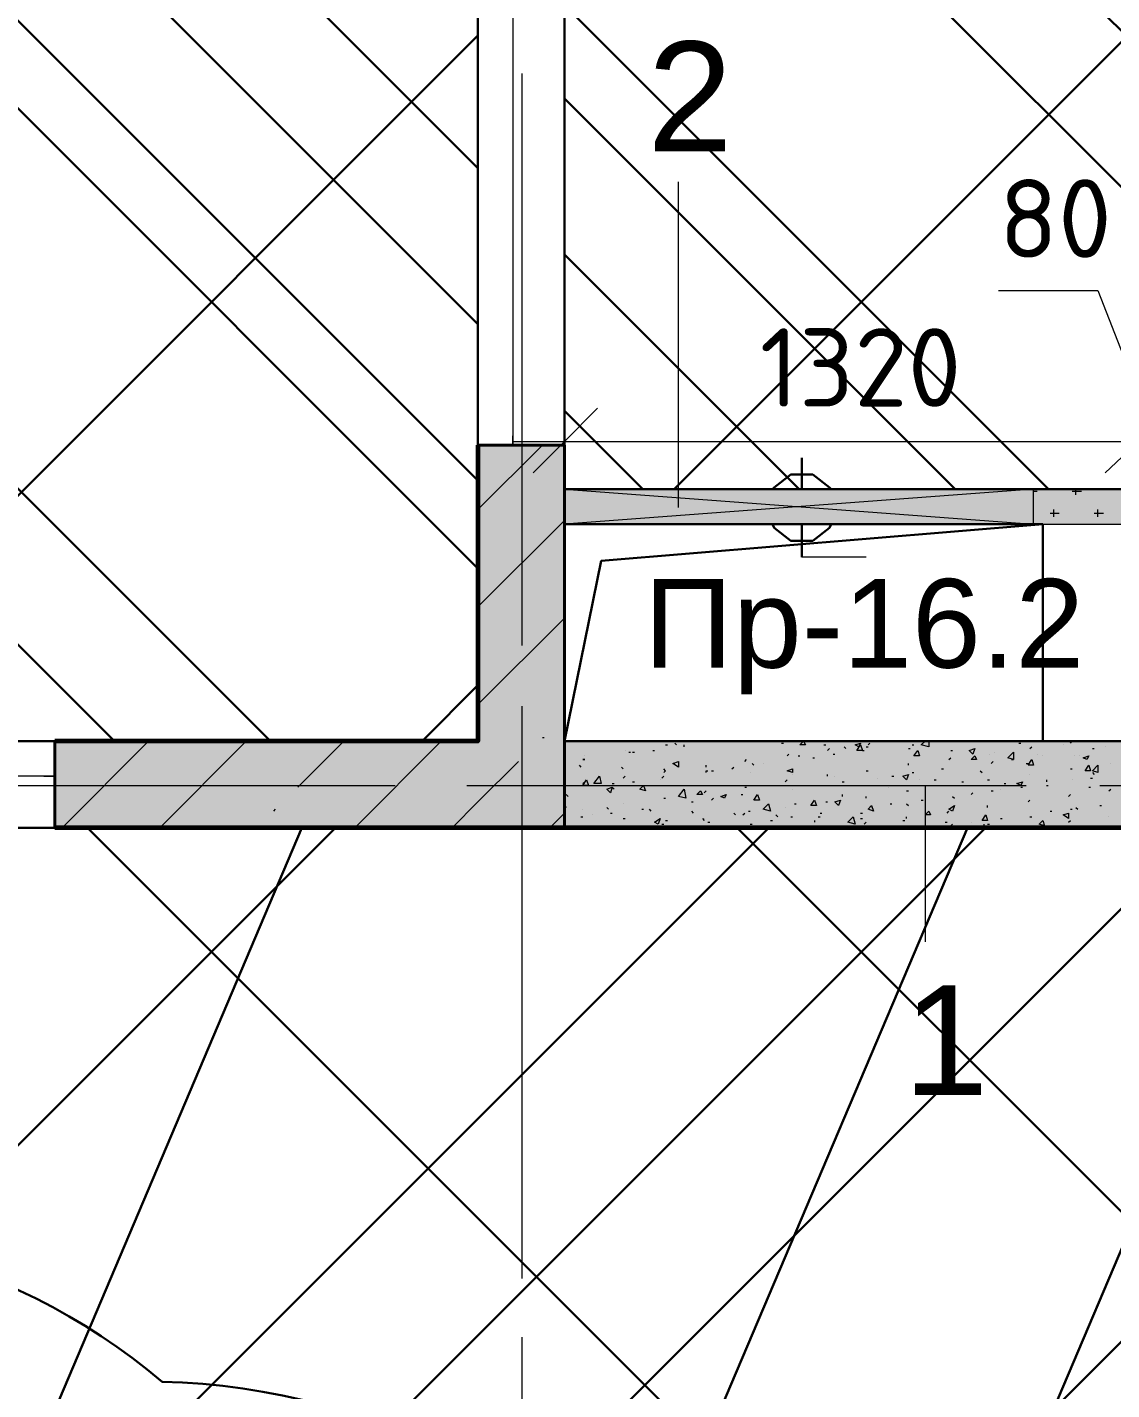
# Model space of a CAD drawing. Header units: millimetres. Extents: x -84737 to 172119, y -43083 to 59399.
# Drawn here: x 96766 to 99261, y 42354 to 45489 of the extents above; entities that cross this region are included whole.
import ezdxf

# ---------------------------------------------------------------- set-up
doc = ezdxf.new("R2010")
doc.units = ezdxf.units.MM
for name, color, linetype, lineweight in [('11) Плинтус ПЛ-2', 70, 'Continuous', 30), ('12) Наливной пол', 150, 'Continuous', 30), ('15) Штукатурка стен СТ-1.1', 161, 'Continuous', 60), ('16) Краска СТ-1.1 стена', 5, 'Continuous', 60), ('17) Краска СТ-3.1 стена', 6, 'Continuous', 60), ('18) Краска ПТ-1 потолок', 31, 'Continuous', 30), ('19) Краска ПТ-5 потолок', 161, 'Continuous', 30), ('20) Шпакл. баз. фин Стена', 40, 'Continuous', 60), ('22) Шпакл. баз. фин. Потолок', 102, 'Continuous', 30), ('3) Плинутс ПЛ-1', 6, 'Continuous', 30), ('5) Затарка материала', 160, 'Continuous', 30), ('6) Уборка мусора', 20, 'Continuous', 30), ('8) Линолеум Л-1.1', 130, 'Continuous', 30)]:
    doc.layers.add(name, color=color, linetype=linetype, lineweight=lineweight)
doc.layers.add('PDF _Геометрия', color=7, linetype='Continuous')
doc.layers.add('PDF _Текст', color=7, linetype='Continuous')
doc.layers.add('PDF _Сплошная заливка', color=7, linetype='Continuous', true_color=0xffffff)
doc.styles.add('PDF GOSTCommon', font='arial.ttf')
doc.styles.add('PDF ISOCPEUR', font='isocpeur.ttf')

msp = doc.modelspace()

# ---------------------------------------------------------------- hatches: boundary and pattern name
at = {"layer": '12) Наливной пол'}
h = msp.add_hatch(dxfattribs=at)
h.set_pattern_fill('ANSI31', color=256, scale=222)
h.paths.add_polyline_path([(114514.8, 42635.7), (112106.2, 42635.7), (112106.2, 33344.1), (114514.8, 33344.1)])
h.paths.add_polyline_path([(124026.4, 38444.9), (124026.4, 33348.3), (114586.7, 33348.3), (114586.7, 39884.2), (116707.5, 39884.2), (116707.5, 38444.9)])
h.paths.add_polyline_path([(129605.6, 33344.1), (124106.9, 33344.1), (124106.9, 43647.4), (129605.6, 43647.4)])
h.paths.add_polyline_path([(109494.4, 42635.7), (111903, 42635.7), (111903, 33344.1), (109494.4, 33344.1)])
h.paths.add_polyline_path([(99982.7, 38444.9), (99982.7, 33348.3), (109422.4, 33348.3), (109422.4, 39884.2), (107301.6, 39884.2), (107301.6, 38444.9)])
h.paths.add_polyline_path([(94403.5, 33344.1), (99902.3, 33344.1), (99902.3, 43647.4), (94403.5, 43647.4)])
at = {"layer": '18) Краска ПТ-1 потолок'}
h = msp.add_hatch(dxfattribs=at)
h.set_pattern_fill('ANSI32', color=256, scale=222, angle=22)
h.paths.add_polyline_path([(114514.8, 42635.7), (112106.2, 42635.7), (112106.2, 33344.1), (114514.8, 33344.1)])
h.paths.add_polyline_path([(124026.4, 38444.9), (124026.4, 33348.3), (114586.7, 33348.3), (114586.7, 39884.2), (116707.5, 39884.2), (116707.5, 38444.9)])
h.paths.add_polyline_path([(129605.6, 33344.1), (124106.9, 33344.1), (124106.9, 43647.4), (129605.6, 43647.4)])
h.paths.add_polyline_path([(109494.4, 42635.7), (111903, 42635.7), (111903, 33344.1), (109494.4, 33344.1)])
h.paths.add_polyline_path([(99982.7, 38444.9), (99982.7, 33348.3), (109422.4, 33348.3), (109422.4, 39884.2), (107301.6, 39884.2), (107301.6, 38444.9)])
h.paths.add_polyline_path([(94403.5, 33344.1), (99902.3, 33344.1), (99902.3, 43647.4), (94403.5, 43647.4)])
h = msp.add_hatch(dxfattribs=at)
h.set_pattern_fill('ANSI32', color=256, scale=222, angle=22)
h.paths.add_polyline_path([(114514.8, 42635.7), (112106.2, 42635.7), (112106.2, 33344.1), (114514.8, 33344.1)])
h.paths.add_polyline_path([(124026.4, 38444.9), (124026.4, 33348.3), (114586.7, 33348.3), (114586.7, 39884.2), (116707.5, 39884.2), (116707.5, 38444.9)])
h.paths.add_polyline_path([(129605.6, 33344.1), (124106.9, 33344.1), (124106.9, 43647.4), (129605.6, 43647.4)])
h.paths.add_polyline_path([(109494.4, 42635.7), (111903, 42635.7), (111903, 33344.1), (109494.4, 33344.1)])
h.paths.add_polyline_path([(99982.7, 38444.9), (99982.7, 33348.3), (109422.4, 33348.3), (109422.4, 39884.2), (107301.6, 39884.2), (107301.6, 38444.9)])
h.paths.add_polyline_path([(94403.5, 33344.1), (99902.3, 33344.1), (99902.3, 43647.4), (94403.5, 43647.4)])
at = {"layer": '19) Краска ПТ-5 потолок'}
h = msp.add_hatch(dxfattribs=at)
h.set_pattern_fill('ANSI34', color=256, scale=80, angle=90)
h.paths.add_polyline_path([(97802.7, 53844.8), (94403.5, 53844.8), (94403.5, 43846.3), (97802.7, 43846.3)])
h = msp.add_hatch(dxfattribs=at)
h.set_pattern_fill('ANSI34', color=256, scale=80, angle=90)
h.paths.add_polyline_path([(109621.7, 46343.9), (98001.6, 46343.9), (98001.6, 44426.3), (100380.7, 44426.3), (100380.7, 43846.3), (109621.7, 43846.3)])
h.paths.add_polyline_path([(114379.8, 46343.9), (112098.1, 46343.9), (109621.7, 46343.9), (109621.7, 42847.3), (114379.8, 42847.3)])
h.paths.add_polyline_path([(122308.6, 46343.9), (114379.8, 46343.9), (114379.8, 43846.3), (122308.6, 43846.3)])
h.paths.add_polyline_path([(114802.6, 49046.7), (112098.1, 49044.7), (112098.1, 46343.9), (114802.6, 46345.9)])
h.paths.add_polyline_path([(133652.4, 46343.9), (127578.9, 46343.9), (122499.1, 46343.9), (122499.1, 43846.3), (133652.4, 43846.3)])
h.paths.add_polyline_path([(129055.3, 48363.1), (129052, 48363.1), (129052, 49044.7), (127578.9, 49044.7), (127578.9, 46343.9), (129055.3, 46343.9)])
at = {"layer": '22) Шпакл. баз. фин. Потолок'}
h = msp.add_hatch(dxfattribs=at)
h.set_pattern_fill('ANSI37', color=256, scale=333)
h.paths.add_polyline_path([(97802.7, 53844.8), (94403.5, 53844.8), (94403.5, 43846.3), (97802.7, 43846.3)])
h = msp.add_hatch(dxfattribs=at)
h.set_pattern_fill('ANSI37', color=256, scale=333)
h.paths.add_polyline_path([(109621.7, 46343.9), (98001.6, 46343.9), (98001.6, 44426.3), (100380.7, 44426.3), (100380.7, 43846.3), (109621.7, 43846.3)])
h.paths.add_polyline_path([(114379.8, 46343.9), (112098.1, 46343.9), (109621.7, 46343.9), (109621.7, 42847.3), (114379.8, 42847.3)])
h.paths.add_polyline_path([(122308.6, 46343.9), (114379.8, 46343.9), (114379.8, 43846.3), (122308.6, 43846.3)])
h.paths.add_polyline_path([(114802.6, 49046.7), (112098.1, 49044.7), (112098.1, 46343.9), (114802.6, 46345.9)])
h.paths.add_polyline_path([(133652.4, 46343.9), (127578.9, 46343.9), (122499.1, 46343.9), (122499.1, 43846.3), (133652.4, 43846.3)])
h.paths.add_polyline_path([(129055.3, 48363.1), (129052, 48363.1), (129052, 49044.7), (127578.9, 49044.7), (127578.9, 46343.9), (129055.3, 46343.9)])
h = msp.add_hatch(dxfattribs=at)
h.set_pattern_fill('ANSI37', color=256, scale=333)
h.paths.add_polyline_path([(114514.8, 42635.7), (112106.2, 42635.7), (112106.2, 33344.1), (114514.8, 33344.1)])
h.paths.add_polyline_path([(124026.4, 38444.9), (124026.4, 33348.3), (114586.7, 33348.3), (114586.7, 39884.2), (116707.5, 39884.2), (116707.5, 38444.9)])
h.paths.add_polyline_path([(129605.6, 33344.1), (124106.9, 33344.1), (124106.9, 43647.4), (129605.6, 43647.4)])
h.paths.add_polyline_path([(109494.4, 42635.7), (111903, 42635.7), (111903, 33344.1), (109494.4, 33344.1)])
h.paths.add_polyline_path([(99982.7, 38444.9), (99982.7, 33348.3), (109422.4, 33348.3), (109422.4, 39884.2), (107301.6, 39884.2), (107301.6, 38444.9)])
h.paths.add_polyline_path([(94403.5, 33344.1), (99902.3, 33344.1), (99902.3, 43647.4), (94403.5, 43647.4)])
h = msp.add_hatch(dxfattribs=at)
h.set_pattern_fill('ANSI37', color=256, scale=333)
h.paths.add_polyline_path([(114514.8, 42635.7), (112106.2, 42635.7), (112106.2, 33344.1), (114514.8, 33344.1)])
h.paths.add_polyline_path([(124026.4, 38444.9), (124026.4, 33348.3), (114586.7, 33348.3), (114586.7, 39884.2), (116707.5, 39884.2), (116707.5, 38444.9)])
h.paths.add_polyline_path([(129605.6, 33344.1), (124106.9, 33344.1), (124106.9, 43647.4), (129605.6, 43647.4)])
h.paths.add_polyline_path([(109494.4, 42635.7), (111903, 42635.7), (111903, 33344.1), (109494.4, 33344.1)])
h.paths.add_polyline_path([(99982.7, 38444.9), (99982.7, 33348.3), (109422.4, 33348.3), (109422.4, 39884.2), (107301.6, 39884.2), (107301.6, 38444.9)])
h.paths.add_polyline_path([(94403.5, 33344.1), (99902.3, 33344.1), (99902.3, 43647.4), (94403.5, 43647.4)])
at = {"layer": '8) Линолеум Л-1.1'}
h = msp.add_hatch(dxfattribs=at)
h.set_pattern_fill('ANSI31', color=256, scale=222)
h.paths.add_polyline_path([(114514.8, 42635.7), (112106.2, 42635.7), (112106.2, 33344.1), (114514.8, 33344.1)])
h.paths.add_polyline_path([(124026.4, 38444.9), (124026.4, 33348.3), (114586.7, 33348.3), (114586.7, 39884.2), (116707.5, 39884.2), (116707.5, 38444.9)])
h.paths.add_polyline_path([(129605.6, 33344.1), (124106.9, 33344.1), (124106.9, 43647.4), (129605.6, 43647.4)])
h.paths.add_polyline_path([(109494.4, 42635.7), (111903, 42635.7), (111903, 33344.1), (109494.4, 33344.1)])
h.paths.add_polyline_path([(99982.7, 38444.9), (99982.7, 33348.3), (109422.4, 33348.3), (109422.4, 39884.2), (107301.6, 39884.2), (107301.6, 38444.9)])
h.paths.add_polyline_path([(94403.5, 33344.1), (99902.3, 33344.1), (99902.3, 43647.4), (94403.5, 43647.4)])
at = {"layer": 'PDF _Сплошная заливка', "transparency": 33554559}
h = msp.add_hatch(color=256, dxfattribs=at)
h.paths.add_polyline_path([(98001.6, 44527.8), (97802.7, 44527.8), (97802.7, 43647.4), (98001.6, 43647.4)])
h.paths.add_polyline_path([(97802.7, 48295.3), (98001.6, 48295.3), (98001.6, 53844.8), (97802.7, 53844.8)])
h.paths.add_polyline_path([(97802.7, 45975.5), (98001.6, 45975.5), (98001.6, 46847.5), (97802.7, 46847.5)])
h = msp.add_hatch(color=256, dxfattribs=at)
h.paths.add_polyline_path([(99436.6, 44345.8), (99436.6, 44426.2), (99081, 44426.2), (99081, 44345.8)])
h.paths.add_polyline_path([(100181.6, 44426.2), (100181.6, 44345.8), (100304.4, 44345.8), (100304.4, 44426.2)])
h.paths.add_polyline_path([(99931.9, 44345.8), (99931.9, 44426.2), (99686.4, 44426.2), (99686.4, 44345.8)])
h = msp.add_hatch(color=256, dxfattribs=at)
h.paths.add_polyline_path([(95377.1, 43647.4), (95377.1, 43846.3), (94403.5, 43846.3), (94403.5, 43647.4)])
h.paths.add_polyline_path([(96829.1, 43846.3), (96829.1, 43647.4), (97802.7, 43647.4), (97802.7, 43846.3)])

# ---------------------------------------------------------------- linework, layer by layer
at = {"layer": '11) Плинтус ПЛ-2'}
for points in [[(108118.6, 43846.3), (100384.8, 43846.3), (100384.8, 44426.2), (98001.6, 44426.2), (98001.6, 44527.8)], [(99902.3, 38195.2), (99902.3, 43647.4), (96829.1, 43647.4)]]:
    msp.add_lwpolyline(points, dxfattribs=at)
at = {"layer": '15) Штукатурка стен СТ-1.1'}
msp.add_lwpolyline([(99902.3, 38195.2), (99902.3, 43647.4), (96829.1, 43647.4)], dxfattribs=at)
at = {"layer": '16) Краска СТ-1.1 стена'}
msp.add_lwpolyline([(99902.3, 38195.2), (99902.3, 43647.4), (96829.1, 43647.4)], dxfattribs=at)
at = {"layer": '17) Краска СТ-3.1 стена'}
msp.add_lwpolyline([(97802.7, 44527.8), (97802.7, 43846.3), (96829.1, 43846.3)], dxfattribs=at)
at = {"layer": '19) Краска ПТ-5 потолок'}
msp.add_lwpolyline([(94403.5, 43846.3), (97802.7, 43846.3), (97802.7, 53844.8), (94403.5, 53844.8)], close=True, dxfattribs=at)
at = {"layer": '20) Шпакл. баз. фин Стена'}
for points in [[(97802.7, 44527.8), (97802.7, 43846.3), (96829.1, 43846.3)], [(99902.3, 38195.2), (99902.3, 43647.4), (96829.1, 43647.4)]]:
    msp.add_lwpolyline(points, dxfattribs=at)
at = {"layer": '3) Плинутс ПЛ-1'}
msp.add_lwpolyline([(97802.7, 44527.8), (97802.7, 43846.3), (96829.1, 43846.3)], dxfattribs=at)
at = {"layer": '5) Затарка материала'}
msp.add_lwpolyline([(94793.4, 36885.6, -0.520567), (94793.4, 38802, -0.520567), (94793.4, 41775.4, -0.520567), (97075.7, 42372.7, -0.520567), (98472.8, 40275, -0.520567), (98472.8, 37380, -0.520567), (96796, 36885.6, -0.520567)], format="xyb", close=True, dxfattribs=at)
at = {"layer": '6) Уборка мусора'}
msp.add_lwpolyline([(94793.4, 36885.6, -0.520567), (94793.4, 38802, -0.520567), (94793.4, 41775.4, -0.520567), (97075.7, 42372.7, -0.520567), (98472.8, 40275, -0.520567), (98472.8, 37380, -0.520567), (96796, 36885.6, -0.520567)], format="xyb", close=True, dxfattribs=at)
at = {"layer": '8) Линолеум Л-1.1'}
msp.add_lwpolyline([(94403.5, 33344.1), (99902.3, 33344.1), (99902.3, 43647.4), (94403.5, 43647.4)], close=True, dxfattribs=at)
at = {"layer": 'PDF _Геометрия', "lineweight": 18}
for points in [[(97802.7, 44549), (97802.7, 44527.8), (97802.7, 45975.5), (97883.1, 45975.5)], [(97883.1, 45950.1), (97883.1, 45975.5), (97883.1, 44527.8), (97883.1, 44549)], [(97802.7, 44527.8), (97883.1, 44527.8)], [(95402.5, 43846.3), (95377.1, 43846.3), (96829.1, 43846.3), (96829.1, 43765.9)], [(96829.1, 43846.3), (96803.7, 43846.3)], [(96803.7, 43765.9), (96829.1, 43765.9), (95377.1, 43765.9), (95402.5, 43765.9)]]:
    msp.add_lwpolyline(points, dxfattribs=at)
at = {"layer": 'PDF _Геометрия', "lineweight": 30}
for points in [[(98001.6, 45975.5), (98001.6, 44426.2)], [(97802.7, 44625.2), (97802.7, 45873.9)], [(97802.7, 44214.6), (97802.7, 44527.8)], [(98547.7, 44498.2), (98547.7, 44426.2)], [(98615.4, 44426.2), (98611.2, 44430.5), (98573.1, 44460.1), (98522.3, 44460.1), (98484.2, 44430.5), (98480, 44426.2)], [(110154.7, 42847.3), (110154.7, 42644.1), (109621.4, 42644.1), (109422.4, 42644.1), (109422.4, 43647.4), (109172.7, 43647.4), (109092.2, 43647.4), (109066.8, 43647.4), (109066.8, 43846.3), (109422.4, 43846.3), (109621.4, 43846.3), (109621.4, 42847.3), (110154.7, 42847.3), (109621.4, 42847.3), (109621.4, 43846.3), (100384.8, 43846.3), (100384.8, 44426.2), (98001.6, 44426.2), (99081, 44426.2)], [(99081, 44345.8), (98001.6, 44345.8)], [(99102.2, 44345.8), (98086.3, 44261.2), (98001.6, 43846.3), (99102.2, 43846.3), (99102.2, 44345.8), (98001.6, 44345.8), (98001.6, 44214.6)], [(98480, 44345.8), (98484.2, 44337.3), (98522.3, 44307.7), (98573.1, 44307.7), (98611.2, 44337.3), (98615.4, 44345.8)], [(98547.7, 44345.8), (98547.7, 44269.6)], [(96829.1, 43846.3), (97802.7, 43846.3)], [(98954.1, 43647.4), (94403.5, 43647.4), (94403.5, 34029.9)]]:
    msp.add_lwpolyline(points, dxfattribs=at)
at = {"layer": 'PDF _Геометрия', "lineweight": 9}
for points in [[(97904.3, 44379.7), (97904.3, 45382.9)], [(97904.3, 45264.4), (97904.3, 45319.4)], [(98264.1, 44383.9), (98264.1, 45133.2)], [(97904.3, 44066.4), (97904.3, 45065.4)], [(99000.6, 44883.4), (99229.2, 44883.4), (99364.7, 44536.3)], [(98001.6, 44104.5), (98001.6, 44536.3), (98001.6, 44659.1)], [(97802.7, 44379.7), (97950.8, 44527.8)], [(97883.1, 44536.3), (99322.3, 44536.3), (99402.8, 44536.3), (99724.5, 44536.3), (99804.9, 44536.3), (100304.4, 44536.3), (100384.8, 44536.3), (107301.6, 44536.3), (107991.6, 44536.3), (108118.6, 44536.3), (109066.8, 44536.3), (109621.4, 44536.3), (110154.7, 44536.3), (111602.4, 44536.3), (111903, 44536.3), (112101.9, 44536.3), (112402.5, 44536.3), (113854.4, 44536.3), (114502.1, 44536.3)], [(99178.4, 44413.5), (99178.4, 44426.2)], [(99081, 44422), (99089.5, 44422)], [(99169.9, 44422), (99191.1, 44422)], [(99119.1, 44371.2), (99140.3, 44371.2)], [(99127.6, 44362.7), (99127.6, 44379.7)], [(99220.7, 44371.2), (99241.9, 44371.2)], [(99229.2, 44362.7), (99229.2, 44379.7)], [(97802.7, 44155.3), (98001.6, 44354.3)], [(98695.8, 44269.6), (98547.7, 44269.6)], [(97904.3, 44129.9), (97904.3, 44180.7)], [(97802.7, 43931), (98001.6, 44129.9)], [(97904.3, 42927.7), (97904.3, 43926.7)], [(97904.3, 43812.4), (97904.3, 43863.2)], [(96846, 43647.4), (97044.9, 43846.3)], [(97070.3, 43647.4), (97269.3, 43846.3)], [(97387.8, 43740.5), (97493.7, 43846.3)], [(97519, 43647.4), (97718, 43846.3)], [(97950.8, 43854.8), (97955.1, 43854.8)], [(98234.4, 43837.8), (98238.7, 43837.8)], [(98255.6, 43842.1), (98259.8, 43837.8)], [(98276.8, 43833.6), (98276.8, 43837.8)], [(98403.8, 43846.3), (98408, 43846.3)], [(98501.1, 43842.1), (98505.4, 43842.1)], [(98598.5, 43837.8), (98602.7, 43837.8)], [(98606.9, 43825.1), (98611.2, 43829.4)], [(98645, 43833.6), (98649.3, 43829.4)], [(98695.8, 43833.6), (98700.1, 43833.6)], [(98700.1, 43837.8), (98704.3, 43842.1)], [(98793.2, 43829.4), (98797.4, 43829.4)], [(98801.7, 43837.8), (98805.9, 43837.8)], [(98839.8, 43846.3), (98839.8, 43833.6), (98822.8, 43837.8), (98831.3, 43846.3)], [(98848.2, 43846.3), (98852.5, 43846.3)], [(98954.1, 43846.3), (98954.1, 43846.3)], [(99047.2, 43842.1), (99051.4, 43842.1)], [(99072.6, 43829.4), (99076.8, 43833.6)], [(99148.8, 43837.8), (99148.8, 43837.8)], [(99165.7, 43842.1), (99169.9, 43846.3)], [(99216.5, 43829.4), (99220.7, 43829.4)], [(99246.1, 43833.6), (99246.1, 43833.6)], [(97743.4, 43647.4), (97802.7, 43706.6), (97895.8, 43799.7)], [(98001.6, 43812.4), (98001.6, 43812.4)], [(98001.6, 43812.4), (98001.6, 43812.4)], [(98048.2, 43812.4), (98048.2, 43812.4)], [(98141.3, 43825.1), (98141.3, 43825.1)], [(98149.8, 43820.9), (98154, 43820.9)], [(98158.2, 43820.9), (98162.5, 43820.9)], [(98204.8, 43825.1), (98209, 43825.1)], [(98416.5, 43799.7), (98420.7, 43804)], [(98513.8, 43812.4), (98518.1, 43816.7)], [(98539.2, 43812.4), (98543.4, 43812.4)], [(98573.1, 43808.2), (98577.3, 43808.2)], [(98619.6, 43816.7), (98623.9, 43816.7)], [(98687.4, 43825.1), (98691.6, 43825.1)], [(98886.3, 43804), (98890.6, 43808.2)], [(98890.6, 43825.1), (98894.8, 43825.1)], [(98979.5, 43816.7), (98979.5, 43816.7)], [(98983.7, 43795.5), (98987.9, 43799.7)], [(98992.2, 43820.9), (98992.2, 43820.9)], [(99030.3, 43804), (99034.5, 43804)], [(99089.5, 43816.7), (99089.5, 43816.7)], [(99102.2, 43812.4), (99102.2, 43812.4)], [(99174.2, 43812.4), (99174.2, 43812.4)], [(99186.9, 43812.4), (99186.9, 43812.4)], [(98035.5, 43791.3), (98039.7, 43787)], [(98132.8, 43787), (98137.1, 43782.8)], [(98137.1, 43761.7), (98141.3, 43765.9)], [(98226, 43761.7), (98230.2, 43765.9)], [(98230.2, 43774.4), (98234.4, 43778.6), (98230.2, 43782.8)], [(98327.6, 43787), (98327.6, 43791.3)], [(98327.6, 43774.4), (98327.6, 43778.6), (98331.8, 43778.6)], [(98340.3, 43778.6), (98344.5, 43778.6)], [(98386.8, 43782.8), (98391.1, 43787)], [(98429.2, 43774.4), (98429.2, 43774.4)], [(98433.4, 43795.5), (98437.6, 43791.3)], [(98458.8, 43795.5), (98458.8, 43795.5)], [(98526.5, 43770.1), (98526.5, 43770.1)], [(98606.9, 43765.9), (98606.9, 43770.1)], [(98623.9, 43765.9), (98623.9, 43765.9)], [(98695.8, 43778.6), (98700.1, 43778.6)], [(98755.1, 43765.9), (98759.3, 43765.9)], [(98793.2, 43791.3), (98793.2, 43795.5)], [(98801.7, 43774.4), (98805.9, 43774.4)], [(98869.4, 43782.8), (98873.6, 43782.8)], [(98958.3, 43778.6), (98962.5, 43774.4)], [(99064.1, 43795.5), (99068.3, 43795.5)], [(99072.6, 43770.1), (99072.6, 43770.1)], [(99165.7, 43782.8), (99169.9, 43782.8)], [(99216.5, 43774.4), (99220.7, 43770.1)], [(99258.8, 43795.5), (99258.8, 43795.5)], [(96325.3, 43744.7), (97324.3, 43744.7)], [(96608.9, 43744.7), (97612.2, 43744.7)], [(97527.5, 43744.7), (97578.3, 43744.7)], [(97777.3, 43744.7), (98780.5, 43744.7)], [(97811.1, 43744.7), (97861.9, 43744.7)], [(98043.9, 43749), (98048.2, 43753.2)], [(98065.1, 43744.7), (99064.1, 43744.7)], [(98111.7, 43749), (98115.9, 43749)], [(98111.7, 43740.5), (98115.9, 43736.3)], [(98158.2, 43753.2), (98162.5, 43753.2)], [(98221.7, 43757.4), (98221.7, 43757.4)], [(98416.5, 43740.5), (98420.7, 43740.5)], [(98509.6, 43753.2), (98513.8, 43757.4)], [(98526.5, 43736.3), (98526.5, 43736.3)], [(98568.8, 43744.7), (98573.1, 43744.7)], [(98640.8, 43753.2), (98645, 43753.2)], [(98721.2, 43761.7), (98721.2, 43761.7)], [(98746.6, 43740.5), (98746.6, 43740.5)], [(98818.6, 43757.4), (98818.6, 43757.4)], [(98831.3, 43744.7), (98831.3, 43384.9)], [(98852.5, 43757.4), (98856.7, 43757.4)], [(98882.1, 43744.7), (98886.3, 43744.7)], [(98916, 43753.2), (98920.2, 43753.2)], [(98975.2, 43757.4), (98979.5, 43757.4)], [(98979.5, 43744.7), (99030.3, 43744.7)], [(99004.9, 43736.3), (99004.9, 43736.3)], [(99013.3, 43749), (99017.6, 43749)], [(99051.4, 43740.5), (99055.6, 43740.5)], [(99110.7, 43757.4), (99110.7, 43753.2)], [(99110.7, 43744.7), (99114.9, 43744.7)], [(99169.9, 43757.4), (99169.9, 43757.4)], [(99208, 43740.5), (99212.3, 43740.5)], [(99212.3, 43761.7), (99216.5, 43761.7)], [(99233.4, 43744.7), (100232.4, 43744.7)], [(99254.6, 43732), (99258.8, 43736.3)], [(98005.9, 43723.6), (98010.1, 43719.3)], [(98230.2, 43715.1), (98234.4, 43715.1)], [(98293.7, 43706.6), (98297.9, 43706.6)], [(98323.3, 43727.8), (98327.6, 43732)], [(98340.3, 43710.9), (98344.5, 43715.1)], [(98408, 43723.6), (98412.2, 43723.6)], [(98602.7, 43706.6), (98606.9, 43706.6)], [(98640.8, 43723.6), (98640.8, 43719.3)], [(98695.8, 43715.1), (98695.8, 43719.3)], [(98789, 43732), (98793.2, 43732)], [(98822.8, 43710.9), (98827.1, 43710.9)], [(98894.8, 43719.3), (98899, 43715.1)], [(98937.1, 43723.6), (98941.4, 43727.8)], [(98983.7, 43732), (98987.9, 43732)], [(99068.3, 43706.6), (99072.6, 43710.9)], [(99161.5, 43719.3), (99165.7, 43723.6)], [(97332.8, 43685.5), (97337, 43689.7)], [(97967.8, 43647.4), (98001.6, 43681.2)], [(98001.6, 43698.2), (98005.9, 43693.9)], [(98039.7, 43672.8), (98043.9, 43672.8)], [(98043.9, 43689.7), (98043.9, 43689.7)], [(98065.1, 43677), (98065.1, 43677)], [(98099, 43693.9), (98103.2, 43689.7)], [(98107.4, 43681.2), (98111.7, 43681.2)], [(98137.1, 43702.4), (98137.1, 43702.4)], [(98179.4, 43689.7), (98183.6, 43689.7)], [(98196.3, 43689.7), (98200.6, 43685.5)], [(98293.7, 43685.5), (98297.9, 43681.2)], [(98391.1, 43681.2), (98395.3, 43677)], [(98412.2, 43677), (98416.5, 43681.2)], [(98424.9, 43685.5), (98429.2, 43685.5)], [(98488.4, 43677), (98492.7, 43672.8)], [(98509.6, 43693.9), (98509.6, 43693.9)], [(98522.3, 43672.8), (98526.5, 43672.8)], [(98530.7, 43702.4), (98535, 43702.4)], [(98585.8, 43672.8), (98590, 43672.8)], [(98590, 43681.2), (98594.2, 43681.2)], [(98683.1, 43681.2), (98687.4, 43681.2)], [(98708.5, 43693.9), (98708.5, 43693.9)], [(98750.9, 43702.4), (98755.1, 43702.4)], [(98789, 43702.4), (98793.2, 43698.2)], [(98789, 43668.5), (98789, 43672.8)], [(98882.1, 43681.2), (98886.3, 43685.5)], [(98975.2, 43693.9), (98975.2, 43698.2)], [(99072.6, 43672.8), (99076.8, 43672.8)], [(99119.1, 43685.5), (99123.4, 43685.5)], [(99165.7, 43689.7), (99169.9, 43689.7)], [(99178.4, 43693.9), (99182.6, 43689.7)], [(99233.4, 43698.2), (99237.7, 43698.2)], [(99254.6, 43672.8), (99254.6, 43672.8)], [(98137.1, 43668.5), (98141.3, 43668.5)], [(98213.3, 43651.6), (98213.3, 43647.4)], [(98226, 43655.8), (98230.2, 43655.8)], [(98234.4, 43664.3), (98238.7, 43664.3)], [(98319.1, 43668.5), (98323.3, 43664.3)], [(98323.3, 43668.5), (98323.3, 43668.5)], [(98331.8, 43660.1), (98336, 43660.1)], [(98361.4, 43651.6), (98365.7, 43651.6)], [(98429.2, 43655.8), (98433.4, 43655.8)], [(98471.5, 43647.4), (98484.2, 43651.6), (98480, 43647.4)], [(98471.5, 43647.4), (98471.5, 43647.4)], [(98471.5, 43647.4), (98471.5, 43647.4)], [(98475.7, 43664.3), (98480, 43664.3)], [(98526.5, 43651.6), (98530.7, 43651.6)], [(98577.3, 43664.3), (98577.3, 43660.1)], [(98602.7, 43647.4), (98602.7, 43647.4)], [(98623.9, 43647.4), (98628.1, 43647.4)], [(98683.1, 43668.5), (98687.4, 43668.5)], [(98691.6, 43655.8), (98695.8, 43660.1)], [(98780.5, 43664.3), (98784.7, 43664.3)], [(98856.7, 43647.4), (99356.2, 43647.4), (99474.7, 43647.4)], [(98877.9, 43660.1), (98882.1, 43660.1)], [(98890.6, 43651.6), (98894.8, 43655.8)], [(98937.1, 43660.1), (98937.1, 43660.1)], [(98966.8, 43655.8), (98966.8, 43651.6)], [(98975.2, 43655.8), (98979.5, 43655.8)], [(99004.9, 43668.5), (99009.1, 43668.5)], [(99068.3, 43647.4), (99068.3, 43647.4)], [(99076.8, 43651.6), (99076.8, 43651.6)], [(99161.5, 43660.1), (99165.7, 43664.3)], [(99174.2, 43647.4), (99174.2, 43647.4)], [(99229.2, 43647.4), (99233.4, 43651.6), (99233.4, 43647.4)], [(97904.3, 42610.3), (97904.3, 43613.5)], [(97904.3, 42673.8), (97904.3, 42728.8)], [(97904.3, 41475.8), (97904.3, 42474.8)], [(97904.3, 42360.5), (97904.3, 42411.3)]]:
    msp.add_lwpolyline(points, dxfattribs=at)
at = {"layer": 'PDF _Геометрия', "lineweight": 20}
for points in [[(98077.8, 44612.5), (98001.6, 44536.3), (97929.7, 44464.3)], [(99398.5, 44612.5), (99322.3, 44536.3), (99246.1, 44464.3)]]:
    msp.add_lwpolyline(points, dxfattribs=at)
at = {"layer": 'PDF _Геометрия', "lineweight": 40}
msp.add_lwpolyline([(97802.7, 43647.4), (98001.6, 43647.4), (98001.6, 44527.8), (97802.7, 44527.8), (97802.7, 43846.3), (96829.1, 43846.3), (96829.1, 43647.4)], close=True, dxfattribs=at)
at = {"layer": 'PDF _Геометрия', "lineweight": 18}
msp.add_lwpolyline([(99804.9, 44345.8), (99931.9, 44345.8), (99931.9, 44426.2), (98001.6, 44426.2), (98001.6, 44345.8), (99322.3, 44345.8), (99322.3, 43846.3), (99402.8, 43846.3), (99402.8, 44345.8), (99724.5, 44345.8), (99724.5, 43846.3), (99804.9, 43846.3)], close=True, dxfattribs=at)
at = {"layer": 'PDF _Геометрия', "lineweight": 9}
for points in [[(98001.6, 44345.8), (98001.6, 44426.2), (99081, 44345.8), (99081, 44426.2)], [(99081, 44426.2), (98001.6, 44426.2), (98001.6, 44345.8), (99081, 44345.8)], [(98551.9, 43846.3), (98556.1, 43837.8), (98543.4, 43837.8)], [(98683.1, 43842.1), (98678.9, 43833.6), (98670.4, 43837.8)], [(98683.1, 43837.8), (98687.4, 43825.1), (98674.7, 43825.1)], [(98945.6, 43829.4), (98941.4, 43816.7), (98932.9, 43825.1)], [(98048.2, 43804), (98043.9, 43804)], [(98264.1, 43799.7), (98264.1, 43787), (98251.4, 43795.5)], [(98814.4, 43825.1), (98818.6, 43812.4), (98805.9, 43812.4)], [(98945.6, 43812.4), (98949.8, 43804), (98937.1, 43804)], [(99034.5, 43804), (99021.8, 43808.2), (99034.5, 43820.9)], [(99076.8, 43804), (99081, 43791.3), (99068.3, 43791.3)], [(99208, 43812.4), (99203.8, 43804), (99195.3, 43808.2)], [(98086.3, 43749), (98069.3, 43749), (98082, 43765.9)], [(98526.5, 43782.8), (98526.5, 43774.4), (98513.8, 43778.6)], [(98793.2, 43770.1), (98789, 43757.4), (98780.5, 43765.9)], [(99208, 43791.3), (99212.3, 43778.6), (99199.6, 43778.6)], [(99229.2, 43774.4), (99216.5, 43778.6), (99229.2, 43791.3)], [(98052.4, 43757.4), (98056.6, 43744.7), (98043.9, 43744.7)], [(98111.7, 43740.5), (98107.4, 43727.8), (98099, 43736.3)], [(98183.6, 43744.7), (98187.9, 43732), (98175.2, 43736.3)], [(98281, 43715.1), (98264.1, 43719.3), (98276.8, 43736.3)], [(99055.6, 43753.2), (99051.4, 43744.7), (99042.9, 43749)], [(98314.9, 43732), (98319.1, 43723.6), (98306.4, 43723.6)], [(98374.1, 43723.6), (98369.9, 43715.1), (98361.4, 43719.3)], [(98446.1, 43723.6), (98450.3, 43710.9), (98437.6, 43710.9)], [(98577.3, 43710.9), (98581.5, 43698.2), (98568.8, 43698.2)], [(98636.6, 43710.9), (98632.3, 43698.2), (98623.9, 43706.6)], [(98475.7, 43685.5), (98458.8, 43689.7), (98471.5, 43702.4)], [(98670.4, 43655.8), (98653.5, 43660.1), (98666.2, 43672.8)], [(98708.5, 43698.2), (98712.8, 43685.5), (98700.1, 43689.7)], [(98839.8, 43685.5), (98844, 43677), (98831.3, 43677)], [(98899, 43698.2), (98894.8, 43685.5), (98886.3, 43689.7)], [(98971, 43677), (98975.2, 43664.3), (98962.5, 43664.3)], [(99161.5, 43681.2), (99161.5, 43668.5), (99148.8, 43677)], [(98221.7, 43668.5), (98217.5, 43655.8), (98209, 43660.1)], [(99102.2, 43664.3), (99106.4, 43651.6), (99093.7, 43655.8)]]:
    msp.add_lwpolyline(points, close=True, dxfattribs=at)
at = {"layer": 'PDF _Геометрия', "color": 253, "lineweight": 30, "true_color": 0xaaaaaa}
msp.add_lwpolyline([(98001.6, 44214.6), (98001.6, 44345.8), (99102.2, 44345.8), (99102.2, 43846.3), (98001.6, 43846.3)], dxfattribs=at)
at = {"layer": 'PDF _Геометрия', "lineweight": 30}
msp.add_lwpolyline([(99902.3, 43846.3), (98001.6, 43846.3), (98001.6, 43647.4), (99902.3, 43647.4)], close=True, dxfattribs=at)
at = {"layer": 'PDF _Сплошная заливка', "color": 8, "lineweight": 5, "true_color": 0x808080, "transparency": 33554559}
msp.add_solid([(98001.6, 44426.2), (98001.6, 44345.8), (99081, 44426.2), (99081, 44345.8)], dxfattribs=at)
at = {"layer": 'PDF _Сплошная заливка', "lineweight": 5, "transparency": 33554559}
msp.add_solid([(98001.6, 43846.3), (98001.6, 43647.4), (99902.3, 43846.3), (99902.3, 43647.4)], dxfattribs=at)

# ---------------------------------------------------------------- texts
at = {"layer": 'PDF _Текст', "attachment_point": 4}
for s, insert, char_height, style in [('2', (98192.6, 45330.1), 252.5, 'PDF GOSTCommon'), ('80', (99001.2, 45049.2), 180.46, 'PDF ISOCPEUR'), ('1320', (98450.9, 44706.3), 180.46, 'PDF ISOCPEUR'), ('Пр-16.2', (98184.2, 44086.9), 204.12, 'PDF GOSTCommon'), ('1', (98781.1, 43158.4), 252.5, 'PDF GOSTCommon')]:
    msp.add_mtext(s, dxfattribs=dict(at, insert=insert, char_height=char_height, style=style))

doc.saveas('drawing.dxf')
